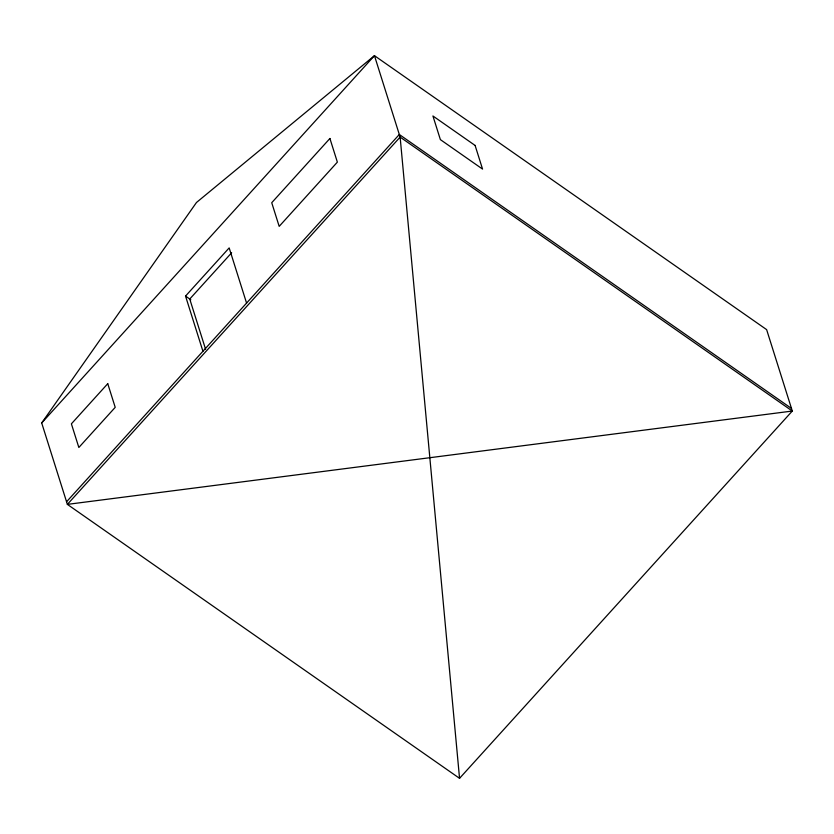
<?xml version="1.0" encoding="UTF-8"?>
<svg xmlns="http://www.w3.org/2000/svg" width="834" height="834" viewBox="0 0 834 834"><rect width="100%" height="100%" fill="white"/><g stroke="black" fill="none" stroke-linecap="round" stroke-linejoin="round"><path stroke-width="1.25" d="M41.7 422.963L196.47 202.506L374.456 55.669L766.623 329.618L792.3 411.037L459.544 778.331L67.377 504.382L41.7 422.963L374.456 55.669L400.132 137.099L459.544 778.331M202.933 351.26L185.534 296.08L229.173 247.906L246.572 303.086M231.643 252.785L189.745 299.02L205.602 349.3M66.553 501.787L399.309 134.493L791.476 408.441M185.534 296.08L190.809 299.76M107.753 383.692L71.39 423.839L78.844 447.483L115.217 407.346L107.753 383.692M329.91 138.486L271.728 202.714L279.182 226.368L337.363 162.14L329.91 138.486M400.132 137.099L67.377 504.382L792.3 411.037L400.132 137.099M475.099 145.439L432.929 115.978L440.383 139.622L482.552 169.083L475.099 145.439"/></g></svg>
